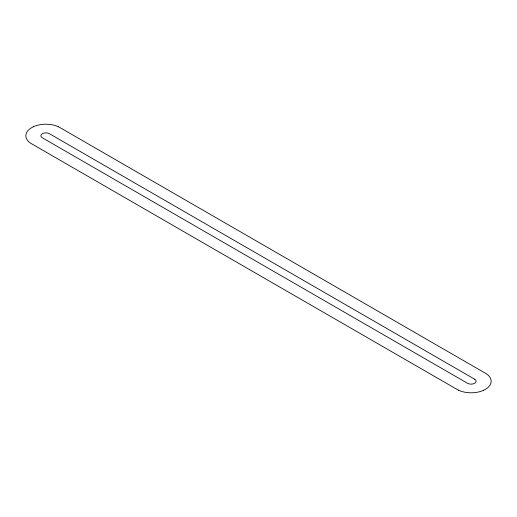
<?xml version="1.0" encoding="UTF-8"?>
<svg xmlns="http://www.w3.org/2000/svg" width="517" height="517" viewBox="0 0 517 517"><rect width="100%" height="100%" fill="white"/><g stroke="black" fill="none" stroke-linecap="round" stroke-linejoin="round"><path stroke-width="0.78" d="M33.243 126.775L30.348 128.449A20.014 11.555 0 0 0 30.354 143.054L458.45 390.225M483.757 390.225L486.652 388.551A20.014 11.555 0 0 0 486.646 373.946L58.55 126.775M483.776 390.199A20.014 11.555 0 0 1 458.489 390.199M33.224 126.801A20.014 11.555 0 0 1 58.511 126.801M474.651 379.2L49.438 133.709A5.008 2.889 0 0 0 42.355 133.709A5.008 2.889 0 0 0 42.355 137.8L467.562 383.291A5.008 2.889 0 0 0 474.645 383.291A5.008 2.889 0 0 0 474.645 379.2"/></g></svg>
